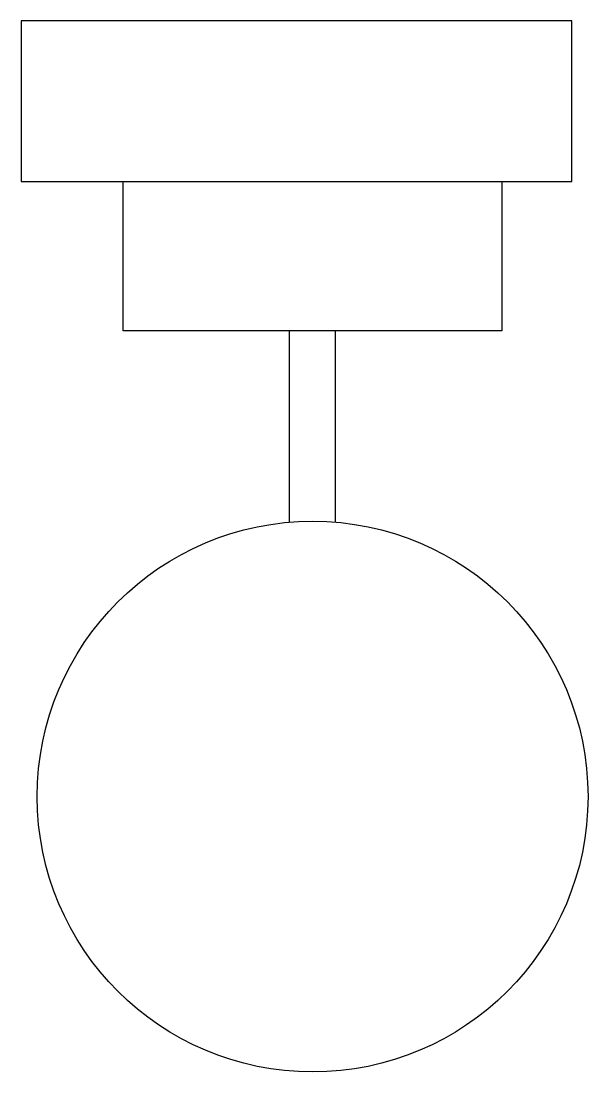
# Model space of a CAD drawing. Header units: inches. Extents: x 469.7 to 475.9, y 377 to 388.5.
import ezdxf

# ---------------------------------------------------------------- set-up
doc = ezdxf.new("R2010")
doc.units = ezdxf.units.IN
doc.header["$MEASUREMENT"] = 0
doc.layers.add('A-101-Floorplan-1st-floor', color=7, linetype='Continuous', lineweight=9)

msp = doc.modelspace()

# ---------------------------------------------------------------- linework, layer by layer
at = {"layer": 'A-101-Floorplan-1st-floor', "lineweight": 30}
for p, q in [((475.676, 388.492), (469.676, 388.492)), ((469.676, 388.492), (469.676, 386.742)), ((475.676, 386.742), (475.676, 388.492)), ((469.676, 386.742), (475.676, 386.742)), ((470.789, 385.117), (470.789, 386.742)), ((470.789, 386.742), (474.914, 386.742)), ((474.914, 386.742), (474.914, 385.117)), ((474.914, 385.117), (470.789, 385.117)), ((472.602, 383.031), (472.602, 385.117)), ((473.102, 383.031), (473.102, 385.117))]:
    msp.add_line(p, q, dxfattribs=at)
msp.add_circle((472.852, 380.042), 3, dxfattribs=at)

doc.saveas('drawing.dxf')
